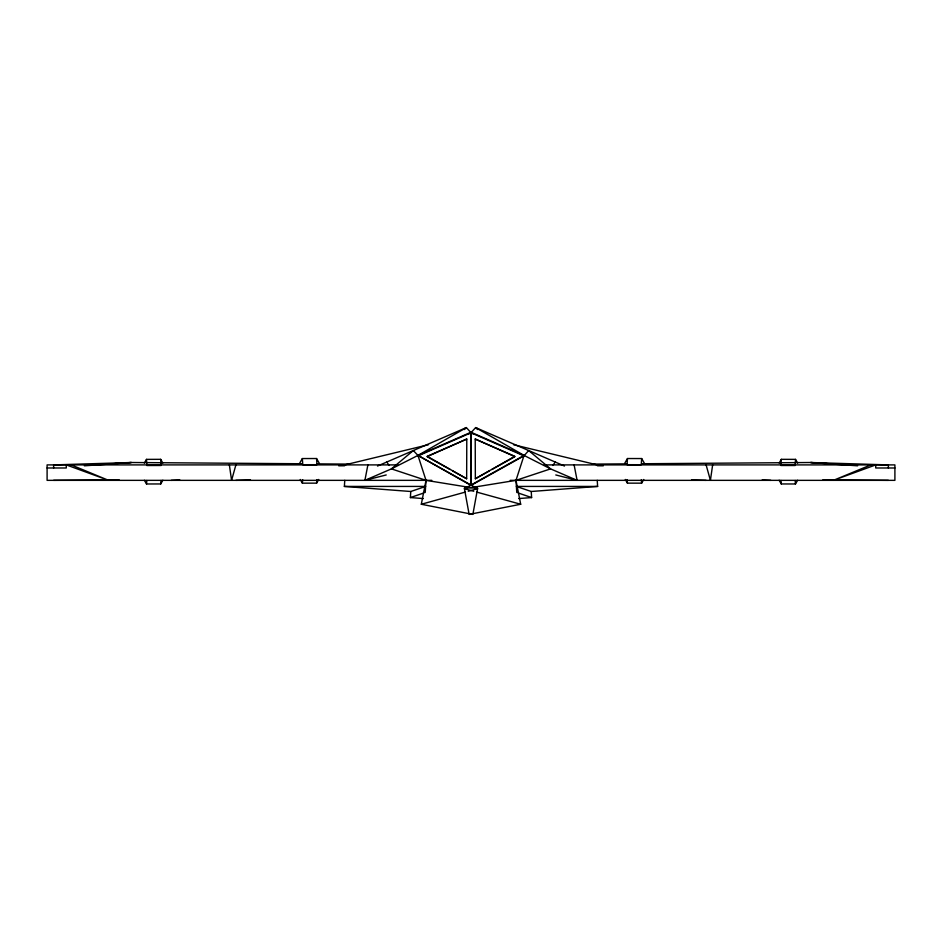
<?xml version="1.0" encoding="UTF-8"?>
<svg xmlns="http://www.w3.org/2000/svg" width="942" height="942" viewBox="0 0 942 942"><rect width="100%" height="100%" fill="white"/><g stroke="black" fill="none" stroke-linecap="round" stroke-linejoin="round"><path stroke-width="1.41" d="M471.153 485.33L471.153 432.837L466.361 427.597L377.507 466.043M475.345 478.736L475.215 439.043L514.791 456.328L475.345 478.736L489.393 470.894M344.372 486.425L425.619 486.425L410.771 491.5L344.372 486.425L344.772 480.349M423.37 498.565L410.382 497.576L410.771 491.5M425.219 492.501L426.008 480.349L417.954 455.422L413.314 450.547L391.425 468.88L364.895 480.349L367.886 464.901M627.478 458.53L627.042 464.677L641.255 464.712L641.679 458.554L627.478 458.53L624.628 463.44M781.318 459.331L780.883 465.489L795.095 465.513L795.519 459.366L781.318 459.331L779.175 463.028M162.86 480.255L160.729 483.952L146.528 483.976L146.834 480.514M160.729 483.952L161.035 480.491M318.726 479.443L316.606 483.14L302.394 483.164L302.7 479.702M316.606 483.14L316.912 479.678M564.493 466.043L475.639 427.597L470.847 432.837L470.847 485.33M712.647 464.901L710.409 480.349L706.111 464.901M476.087 486.814L477.57 488.698L472.86 514.403L421.31 504.253L426.008 480.349L391.425 468.88L417.954 455.422L466.361 427.597L464.241 429.564M235.889 464.901L231.591 480.349L229.353 464.901M477.759 429.564L475.639 427.597L524.046 455.422L515.992 480.349L520.69 504.253L469.14 514.403L464.43 488.698L515.992 480.349L550.575 468.88L524.046 455.422L471 432.248L417.954 455.422L471 485.413L523.917 455.881L528.686 450.547L550.575 468.88L577.105 480.349L574.114 464.901M452.607 470.894L466.655 478.736L427.209 456.328L466.785 439.043L427.079 456.646L450.052 469.469M144.35 463.064L146.481 459.366L160.682 459.331L162.825 463.028M299.509 463.488L302.347 458.554L316.559 458.53L319.409 463.44M625.3 479.443L627.431 483.14L641.632 483.164L643.775 479.478M779.14 480.255L781.271 483.952L795.472 483.976L797.615 480.29M552.895 465.454L555.215 462.027M473.755 491.277L464.43 488.698L465.913 486.814M468.633 433.968L471 432.248L473.367 433.968M463.935 429.246L466.361 427.597M491.948 469.469L514.921 456.646L475.215 439.043M464.43 488.698L524.046 455.422M418.083 455.881L471.141 432.708M870.82 464.901L833.399 480.349L875.73 464.901L875.73 467.986L894.9 467.986M410.382 497.576L423.865 492.96M421.31 504.253L465.478 492.042M468.245 491.277L477.57 488.698L417.954 455.422M364.895 480.349L386.22 474.956M344.772 464.901L428.445 444.718M597.628 486.425L516.381 486.425L531.229 491.5L597.628 486.425L597.228 480.349M518.63 498.565L531.618 497.576L531.229 491.5M84.368 465.819L131.374 462.51L301.911 463.747M109.578 463.923L116.843 463.452M122.648 463.075L131.374 462.51L53.635 464.901L53.635 467.986M835.789 479.961L822.719 479.973M119.281 479.973L106.21 479.961M171.197 480.349L179.816 479.937M235.889 480.349L250.466 479.937M338.72 465.819L344.595 465.772M593.048 464.1L626.854 463.853M641.561 463.747L810.626 462.51L888.365 464.901L888.365 467.986M53.635 480.349L109.19 479.949M397.96 464.901L47.1 464.901L47.1 480.349L431.813 480.349M544.04 464.901L894.9 464.901L894.9 480.349L510.187 480.349M47.1 467.986L66.27 467.986L66.27 464.901L108.601 480.349L71.18 464.901M316.618 463.864L348.952 464.1M597.405 465.772L603.28 465.819M832.81 479.949L888.365 480.349M691.534 479.937L706.111 480.349M762.184 479.937L770.803 480.349M819.352 463.075L810.626 462.51L857.632 465.819M825.157 463.452L832.422 463.923M426.008 480.349L477.57 488.698M513.555 444.718L597.228 464.901M555.78 474.956L577.105 480.349M476.522 492.042L520.69 504.253M518.135 492.96L531.618 497.576M470.859 432.708L523.917 455.881M475.639 427.597L478.065 429.246M386.785 462.027L389.105 465.454M300.251 479.478L302.394 483.164M144.385 480.29L146.528 483.976M795.519 459.366L797.65 463.064M641.679 458.554L644.516 463.488M795.166 480.514L795.472 483.976M780.965 480.491L781.271 483.952M641.325 479.702L641.632 483.164M627.125 479.678L627.431 483.14M316.559 458.53L316.983 464.677L302.771 464.712L302.347 458.554M160.682 459.331L161.117 465.489L146.905 465.513L146.481 459.366M515.992 480.349L516.781 492.501M471 432.767L471 485.413M466.785 439.043L466.655 478.736"/></g></svg>
